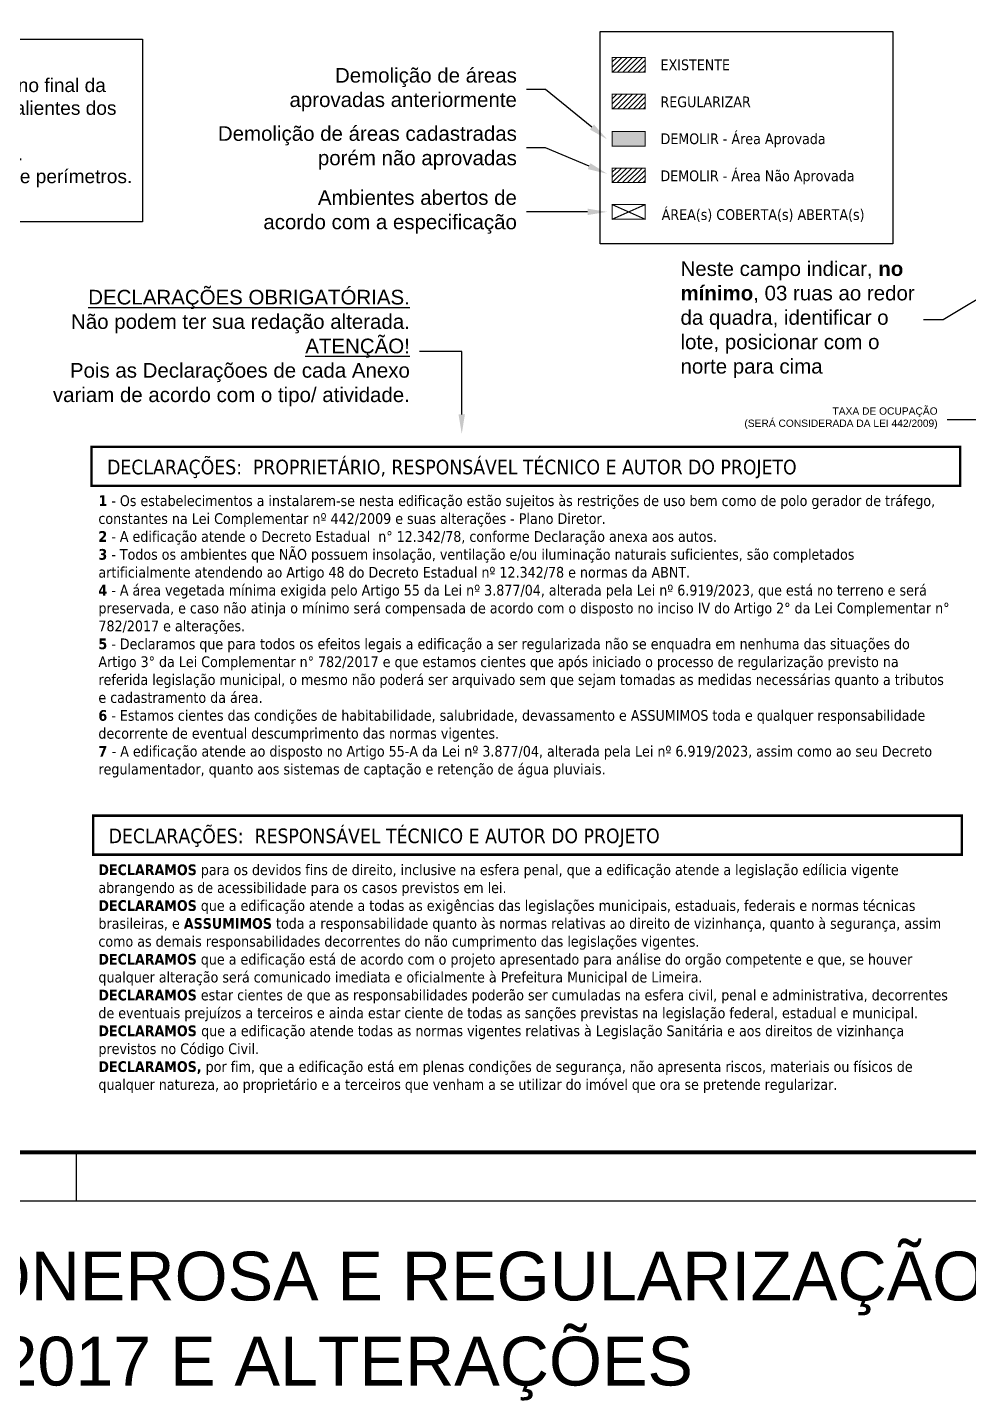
# Model space of a CAD drawing. Extents: x 1213.3 to 1311.5, y 1171.4 to 1217.5.
# Drawn here: x 1265.28 to 1284.56, y 1171.39 to 1199.53 of the extents above; entities that cross this region are included whole.
import ezdxf
from ezdxf import colors
from ezdxf.entities.mleader import LeaderData, LeaderLine
from ezdxf.enums import TextEntityAlignment as Align
from ezdxf.math import Vec2, Vec3

# ---------------------------------------------------------------- set-up
doc = ezdxf.new("R2010")
doc.units = 0
doc.layers.add('NÃO MEXER', color=7, linetype='Continuous')
doc.layers.add('Observações - NÃO PLOTAR', color=200, linetype='Continuous', plot=False)
doc.styles.add('_arial decreto', font='arial.ttf')
doc.styles.add('_tahoma decreto', font='tahoma.ttf')
doc.styles.add('MtX_Tahoma', font='tahomabd.ttf')

# ---------------------------------------------------------------- blocks, each defined once
blk = doc.blocks.new('NÃO PLOTAR')
at = {"layer": 'Observações - NÃO PLOTAR', "color": 200}
blk.add_lwpolyline([(1256.625, 1199.289), (1267.635, 1199.289), (1267.635, 1195.544), (1256.625, 1195.544)], close=True, dxfattribs=at)
at = {"layer": 'Observações - NÃO PLOTAR', "color": 200, "insert": (1256.816, 1198.949), "char_height": 0.28, "width": 10.93878, "attachment_point": 1, "style": '_arial decreto'}
blk.add_mtext('{\\fArial|b1|i0|c0|p34;Conforme ilustração: }\\P* Nesta implantação deve-se desenhar o contorno final da construção no terreno, incluindo as projeções salientes dos pavimentos superiores (exemplo: sacadas).\\P* Será a ocupação de toda a construção no lote.\\P* Também devem ser cotados {\\fArial|b1|i0|c0|p34;todos} os recuos e perímetros.\\P*Utilizar hachura na cor preta.', dxfattribs=at)
at = {"layer": 'Observações - NÃO PLOTAR', "color": 200}
ml = blk.add_multileader_mtext('Standard', dxfattribs=at)
ml.set_content('Demolição de áreas aprovadas anteriormente', color=200, style='_arial decreto')
ml.set_leader_properties(linetype='ByLayer', lineweight=-1)
ml.build(insert=Vec2(0, 0))
ml.multileader.update_dxf_attribs({"text_left_attachment_type": 2, "text_right_attachment_type": 2, "text_top_attachment_type": 0, "text_bottom_attachment_type": 0, "dogleg_length": 0.1, "arrow_head_size": 0.4})
ctx = ml.context
ctx.base_point, ctx.char_height, ctx.arrow_head_size, ctx.landing_gap_size, ctx.plane_origin = Vec3(1270.477, 1198.254), 0.3, 0.4, 0.2, Vec3(1273.056, 1199.018)
ctx.left_attachment, ctx.right_attachment, ctx.text_align_type = 2, 2, 2
notes = []
notes.append((ctx, [(0, (1, 1, 0), (1275.891, 1198.254), (-1, 0), 0.387, [(0, [(1277.153, 1197.234)], 256, [])])]))
ctx.mtext.insert, ctx.mtext.width, ctx.mtext.defined_height, ctx.mtext.alignment, ctx.mtext.flow_direction = Vec3(1275.304, 1198.696), 4.81465, 0.862, 3, 5
ml = blk.add_multileader_mtext('Standard', dxfattribs=at)
ml.set_content('Demolição de áreas cadastradas porém não aprovadas', color=200, style='_arial decreto')
ml.set_leader_properties(linetype='ByLayer', lineweight=-1)
ml.build(insert=Vec2(0, 0))
ml.multileader.update_dxf_attribs({"text_left_attachment_type": 2, "text_right_attachment_type": 2, "text_top_attachment_type": 0, "text_bottom_attachment_type": 0, "dogleg_length": 0.1, "arrow_head_size": 0.4})
ctx = ml.context
ctx.base_point, ctx.char_height, ctx.arrow_head_size, ctx.landing_gap_size, ctx.plane_origin = Vec3(1269.025, 1197.06), 0.3, 0.4, 0.2, Vec3(1273.056, 1198.311)
ctx.left_attachment, ctx.right_attachment, ctx.text_align_type = 2, 2, 2
notes.append((ctx, [(0, (1, 1, 0), (1275.891, 1197.06), (-1, 0), 0.387, [(0, [(1277.153, 1196.528)], 256, [])])]))
ctx.mtext.insert, ctx.mtext.width, ctx.mtext.defined_height, ctx.mtext.alignment, ctx.mtext.flow_direction = Vec3(1275.304, 1197.503), 6.23453, 0.983, 3, 5
ml = blk.add_multileader_mtext('Standard', dxfattribs=at)
ml.set_content('Ambientes abertos de acordo com a especificação', color=200, style='_arial decreto')
ml.set_leader_properties(linetype='ByLayer', lineweight=-1)
ml.build(insert=Vec2(0, 0))
ml.multileader.update_dxf_attribs({"text_left_attachment_type": 2, "text_right_attachment_type": 2, "text_top_attachment_type": 0, "text_bottom_attachment_type": 0, "dogleg_length": 0.1, "arrow_head_size": 0.4})
ctx = ml.context
ctx.base_point, ctx.char_height, ctx.arrow_head_size, ctx.landing_gap_size, ctx.plane_origin = Vec3(1269.939, 1195.747), 0.3, 0.4, 0.2, Vec3(1273.056, 1197.53)
ctx.left_attachment, ctx.right_attachment, ctx.text_align_type = 2, 2, 2
notes.append((ctx, [(0, (1, 1, 0), (1275.891, 1195.747), (-1, 0), 0.387, [(0, [(1277.153, 1195.747)], 256, [])])]))
ctx.mtext.insert, ctx.mtext.width, ctx.mtext.defined_height, ctx.mtext.alignment, ctx.mtext.flow_direction = Vec3(1275.304, 1196.191), 5.42553, 1.011, 3, 5
ml = blk.add_multileader_mtext('Standard', dxfattribs=at)
ml.set_content('Neste campo indicar, {\\fArial|b1|i0|c0|p34;no mínimo}, 03 ruas ao redor da quadra, identificar o lote, posicionar com o norte para cima', color=200, style='_arial decreto')
ml.set_leader_properties(linetype='ByLayer', lineweight=-1)
ml.build(insert=Vec2(0, 0))
ml.multileader.update_dxf_attribs({"text_left_attachment_type": 2, "text_right_attachment_type": 2, "text_top_attachment_type": 0, "text_bottom_attachment_type": 0, "dogleg_length": 0.1, "arrow_head_size": 0.4})
ctx = ml.context
ctx.base_point, ctx.char_height, ctx.arrow_head_size, ctx.landing_gap_size, ctx.plane_origin = Vec3(1278.457, 1193.536), 0.3, 0.4, 0.2, Vec3(1306.366, 1186.085)
ctx.left_attachment, ctx.right_attachment = 2, 2
notes.append((ctx, [(1, (1, 1, 0), (1284.042, 1193.536), (-1, 0), 0.407, [(0, [(1286.403, 1194.95)], 256, [])])]))
ctx.mtext.insert, ctx.mtext.width, ctx.mtext.flow_direction = Vec3(1278.657, 1194.733), 5.00375, 5
ml = blk.add_multileader_mtext('Standard', dxfattribs=at)
ml.set_content('{\\LDECLARAÇÕES OBRIGATÓRIAS.} \\PNão podem ter sua redação alterada.\\P {\\LATENÇÃO!} \\PPois as Declaraçõoes de cada Anexo variam de acordo com o tipo/ atividade.', color=200, style='_arial decreto')
ml.set_leader_properties(linetype='ByLayer', lineweight=-1)
ml.build(insert=Vec2(0, 0))
ml.multileader.update_dxf_attribs({"text_left_attachment_type": 2, "text_right_attachment_type": 2, "text_top_attachment_type": 0, "text_bottom_attachment_type": 0, "dogleg_length": 0.1, "arrow_head_size": 0.4})
ctx = ml.context
ctx.base_point, ctx.char_height, ctx.arrow_head_size, ctx.landing_gap_size, ctx.plane_origin = Vec3(1265.638, 1192.884), 0.3, 0.4, 0.2, Vec3(1268.768, 1188.021)
ctx.left_attachment, ctx.right_attachment, ctx.text_align_type = 2, 2, 2
notes.append((ctx, [(0, (1, 1, 0), (1274.174, 1192.884), (-1, 0), 0.863, [(0, [(1274.174, 1191.196)], 256, [])])]))
ctx.mtext.insert, ctx.mtext.width, ctx.mtext.defined_height, ctx.mtext.alignment, ctx.mtext.flow_direction = Vec3(1273.111, 1194.149), 7.52868, 2.604, 3, 5
ml = blk.add_multileader_mtext('Standard', dxfattribs=at)
ml.set_content('TAXA DE OCUPAÇÃO\\P(SERÁ CONSIDERADA DA LEI 442/2009)', color=200, style='_arial decreto')
ml.set_leader_properties(linetype='ByLayer', lineweight=-1)
ml.build(insert=Vec2(0, 0))
ml.multileader.update_dxf_attribs({"text_left_attachment_type": 2, "text_right_attachment_type": 2, "text_top_attachment_type": 0, "text_bottom_attachment_type": 0, "dogleg_length": 0.1, "arrow_head_size": 0.2})
ctx = ml.context
ctx.base_point, ctx.char_height, ctx.arrow_head_size, ctx.landing_gap_size, ctx.plane_origin = Vec3(1279.785, 1191.482), 0.15, 0.2, 0.2, Vec3(1288.715, 1187.479)
ctx.left_attachment, ctx.right_attachment, ctx.text_align_type = 2, 2, 2
notes.append((ctx, [(0, (1, 1, 0), (1284.994, 1191.482), (-1, 0), 0.87, [(0, [(1285.397, 1191.701)], 256, [])])]))
ctx.mtext.insert, ctx.mtext.width, ctx.mtext.alignment, ctx.mtext.flow_direction = Vec3(1283.925, 1191.74), 4.16248, 3, 5
for ctx, leaders in notes:
    for number, flags, end, landing, length, lines in leaders:
        leader = LeaderData()
        leader.index, (leader.has_last_leader_line, leader.has_dogleg_vector, leader.attachment_direction) = number, flags
        leader.last_leader_point, leader.dogleg_vector, leader.dogleg_length = Vec3(end), Vec3(landing), length
        for number, points, colour, breaks in lines:
            line = LeaderLine()
            line.index, line.vertices, line.color, line.breaks = number, Vec3.list(points), colors.encode_raw_color(colour), breaks
            leader.lines.append(line)
        ctx.leaders.append(leader)

msp = doc.modelspace()

# ---------------------------------------------------------------- hatches: boundary and pattern name
h = msp.add_hatch()
h.set_pattern_fill('_USER,_I', color=160, scale=0.075, angle=45, style=2, pattern_type=0)
h.set_pattern_definition([(45, (1295.952815, 1221.120086), (-0.053033, 0.053033), [])])
h.paths.add_polyline_path([(1277.2589, 1198.9107), (1277.2589, 1198.6112), (1277.9333, 1198.6112), (1277.9333, 1198.9107)])
at = {"true_color": 0x38e000}
h = msp.add_hatch(dxfattribs=at)
h.set_pattern_fill('_USER,_O', color=82, scale=0.075, angle=45, pattern_type=0)
h.set_pattern_definition([(45, (1043.46227, 1255.6321), (-0.053033009, 0.053033009), [])])
h.paths.add_polyline_path([(1277.2589, 1198.1609), (1277.2589, 1197.8614), (1277.9333, 1197.8614), (1277.9333, 1198.1609)])
h = msp.add_hatch(color=40)
h.dxf.hatch_style = 2
h.paths.add_polyline_path([(1277.2589, 1197.3952), (1277.2589, 1197.0957), (1277.9333, 1197.0957), (1277.9333, 1197.3952)])
h = msp.add_hatch()
h.set_pattern_fill('_USER,_I', color=40, scale=0.075, angle=45, style=2, pattern_type=0)
h.set_pattern_definition([(45, (1294.452815, 1214.604574), (-0.053033, 0.053033), [])])
h.paths.add_polyline_path([(1277.2589, 1196.6454), (1277.2589, 1196.3459), (1277.9333, 1196.3459), (1277.9333, 1196.6454)])

# ---------------------------------------------------------------- linework, layer by layer
at = {"color": 7, "linetype": 'Continuous', "lineweight": 0}
for p, q in [((1277.2589, 1195.8957), (1277.9333, 1195.5962)), ((1277.2589, 1195.5962), (1277.9333, 1195.8957))]:
    msp.add_line(p, q, dxfattribs=at)
at = {"color": 7}
msp.add_line((1266.271, 1176.4733), (1266.271, 1175.4733), dxfattribs=at)
at = {"color": 7, "lineweight": 9, "const_width": 0.08}
msp.add_lwpolyline([(1216.771, 1176.4733), (1302.271, 1176.4733), (1302.271, 1204.4733), (1302.271, 1204.4733), (1302.271, 1213.4733), (1216.771, 1213.4733), (1216.771, 1176.4733), (1216.771, 1176.4733)], dxfattribs=at)
at = {"color": 7, "lineweight": 9}
msp.add_lwpolyline([(1303.271, 1205.4733), (1304.771, 1205.4733), (1304.771, 1175.4733), (1215.771, 1175.4733), (1215.771, 1175.4733)], dxfattribs=at)
at = {"color": 7}
msp.add_lwpolyline([(1277.0089, 1199.4446), (1283.0089, 1199.4446), (1283.0089, 1195.0944), (1277.0089, 1195.0944)], close=True, dxfattribs=at)
at = {"color": 7, "linetype": 'Continuous', "lineweight": 0, "const_width": 0.02, "flags": 128}
for points in [[(1277.2589, 1198.9107), (1277.2589, 1198.6112), (1277.9333, 1198.6112), (1277.9333, 1198.9107)], [(1277.2589, 1198.1609), (1277.2589, 1197.8614), (1277.9333, 1197.8614), (1277.9333, 1198.1609)], [(1277.2589, 1197.3952), (1277.2589, 1197.0957), (1277.9333, 1197.0957), (1277.9333, 1197.3952)], [(1277.2589, 1196.6454), (1277.2589, 1196.3459), (1277.9333, 1196.3459), (1277.9333, 1196.6454)], [(1277.2589, 1195.8957), (1277.2589, 1195.5962), (1277.9333, 1195.5962), (1277.9333, 1195.8957)]]:
    msp.add_lwpolyline(points, close=True, dxfattribs=at)
at = {"color": 7, "lineweight": 9, "const_width": 0.05}
for points in [[(1266.5893, 1190.1314), (1284.3893, 1190.1314), (1284.3893, 1190.9314), (1266.5893, 1190.9314)], [(1266.621, 1182.5721), (1284.421, 1182.5721), (1284.421, 1183.3721), (1266.621, 1183.3721)]]:
    msp.add_lwpolyline(points, close=True, dxfattribs=at)
at = {"layer": 'NÃO MEXER', "color": 7, "lineweight": 9, "const_width": 0.000001}
msp.add_lwpolyline([(1216.771, 1176.4733), (1302.271, 1176.4733), (1302.271, 1204.4733), (1284.771, 1204.4733)], dxfattribs=at)

# ---------------------------------------------------------------- block references
at = {"layer": 'Observações - NÃO PLOTAR', "ltscale": 2}
msp.add_blockref('NÃO PLOTAR', (0, 0), dxfattribs=at)

# ---------------------------------------------------------------- texts
at = {"color": 7, "lineweight": 9, "style": '_tahoma decreto'}
for s, p in [('EXISTENTE', (1278.2482, 1198.6509)), ('REGULARIZAR', (1278.2461, 1197.8915)), ('DEMOLIR - Área Aprovada', (1278.2482, 1197.1354)), ('DEMOLIR - Área Não Aprovada', (1278.2461, 1196.376)), ('ÁREA(s) COBERTA(s) ABERTA(s)', (1278.2705, 1195.5811))]:
    msp.add_text(s, height=0.22, dxfattribs=at).set_placement(p)
at = {"color": 7, "linetype": 'Continuous', "lineweight": 0, "style": 'MtX_Tahoma'}
for s, p in [('DECLARAÇÕES:  PROPRIETÁRIO, RESPONSÁVEL TÉCNICO E AUTOR DO PROJETO', (1266.9082, 1190.3676)), ('DECLARAÇÕES:  RESPONSÁVEL TÉCNICO E AUTOR DO PROJETO', (1266.94, 1182.8083))]:
    msp.add_text(s, height=0.3, dxfattribs=at).set_placement(p)
at = {"ltscale": 2, "style": '_arial decreto'}
for s, p in [('MODELO DE PROJETO SIMPLIFICADO DE REGULARIZAÇÃO ONEROSA E REGULARIZAÇÃO - RESIDENCIAL', (1259.521, 1173.4366)), ('CONFORME ART. 13-A DA LC Nº 782/2017 E ALTERAÇÕES', (1259.521, 1171.6934))]:
    msp.add_text(s, height=1, dxfattribs=at).set_placement(p, align=Align.CENTER)
at = {"lineweight": 9, "insert": (1266.7296, 1189.9375), "char_height": 0.22, "width": 17.390626, "attachment_point": 1, "style": '_tahoma decreto'}
msp.add_mtext('{\\fTahoma|b1|i0|c0|p34;1} - Os estabelecimentos a instalarem-se nesta edificação estão sujeitos às restrições de uso bem como de polo gerador de tráfego, constantes na Lei Complementar nº 442/2009 e suas alterações - Plano Diretor.\\P{\\fTahoma|b1|i0|c0|p34;2} - A edificação atende o Decreto Estadual  n%%D 12.342/78, conforme Declaração anexa aos autos.\\P{\\fTahoma|b1|i0|c0|p34;3} - Todos os ambientes que NÃO possuem insolação, ventilação e/ou iluminação naturais suficientes, são completados artificialmente atendendo ao Artigo 48 do Decreto Estadual nº 12.342/78 e normas da ABNT.\\P{\\fTahoma|b1|i0|c0|p34;4} - A área vegetada mínima exigida pelo Artigo 55 da Lei nº 3.877/04, alterada pela Lei nº 6.919/2023, que está no terreno e será preservada, e caso não atinja o mínimo será compensada de acordo com o disposto no inciso IV do Artigo 2%%D da Lei Complementar n%%D 782/2017 e alterações.\\P{\\fTahoma|b1|i0|c0|p34;5} - Declaramos que para todos os efeitos legais a edificação a ser regularizada não se enquadra em nenhuma das situações do Artigo 3%%D da Lei Complementar n%%D 782/2017 e que estamos cientes que após iniciado o processo de regularização previsto na referida legislação municipal, o mesmo não poderá ser arquivado sem que sejam tomadas as medidas necessárias quanto a tributos e cadastramento da área.\\P{\\fTahoma|b1|i0|c0|p34;6} - Estamos cientes das condições de habitabilidade, salubridade, devassamento e ASSUMIMOS toda e qualquer responsabilidade decorrente de eventual descumprimento das normas vigentes.\\P{\\fTahoma|b1|i0|c0|p34;7 }- A edificação atende ao disposto no Artigo 55-A da Lei nº 3.877/04, alterada pela Lei nº 6.919/2023, assim como ao seu Decreto regulamentador, quanto aos sistemas de captação e retenção de água pluviais.', dxfattribs=at)
at = {"color": 7, "lineweight": 9, "insert": (1266.7296, 1182.3735), "char_height": 0.22, "width": 17.390626, "attachment_point": 1, "style": '_tahoma decreto'}
msp.add_mtext('{\\fTahoma|b1|i0|c0|p34;DECLARAMOS} para os devidos fins de direito, inclusive na esfera penal, que a edificação atende a legislação edílicia vigente abrangendo as de acessibilidade para os casos previstos em lei. \\P{\\fTahoma|b1|i0|c0|p34;DECLARAMOS} que a edificação atende a todas as exigências das legislações municipais, estaduais, federais e normas técnicas brasileiras, e {\\fTahoma|b1|i0|c0|p34;ASSUMIMOS} toda a responsabilidade quanto às normas relativas ao direito de vizinhança, quanto à segurança, assim como as demais responsabilidades decorrentes do não cumprimento das legislações vigentes.\\P{\\fTahoma|b1|i0|c0|p34;DECLARAMOS} que a edificação está de acordo com o projeto apresentado para análise do orgão competente e que, se houver qualquer alteração será comunicado imediata e oficialmente à Prefeitura Municipal de Limeira. \\P{\\fTahoma|b1|i0|c0|p34;DECLARAMOS} estar cientes de que as responsabilidades poderão ser cumuladas na esfera civil, penal e administrativa, decorrentes de eventuais prejuízos a terceiros e ainda estar ciente de todas as sanções previstas na legislação federal, estadual e municipal.\\P{\\fTahoma|b1|i0|c0|p34;DECLARAMOS }que a edificação atende todas as normas vigentes relativas à Legislação Sanitária e aos direitos de vizinhança previstos no Código Civil.\\P{\\fTahoma|b1|i0|c0|p34;DECLARAMOS\\C256;,\\fTahoma|b0|i0|c0|p34; por fim, }que a edificação está em plenas condições de segurança, não apresenta riscos, materiais ou físicos de qualquer natureza, ao proprietário e a terceiros que venham a se utilizar do imóvel que ora se pretende regularizar.', dxfattribs=at)

doc.saveas('drawing.dxf')
